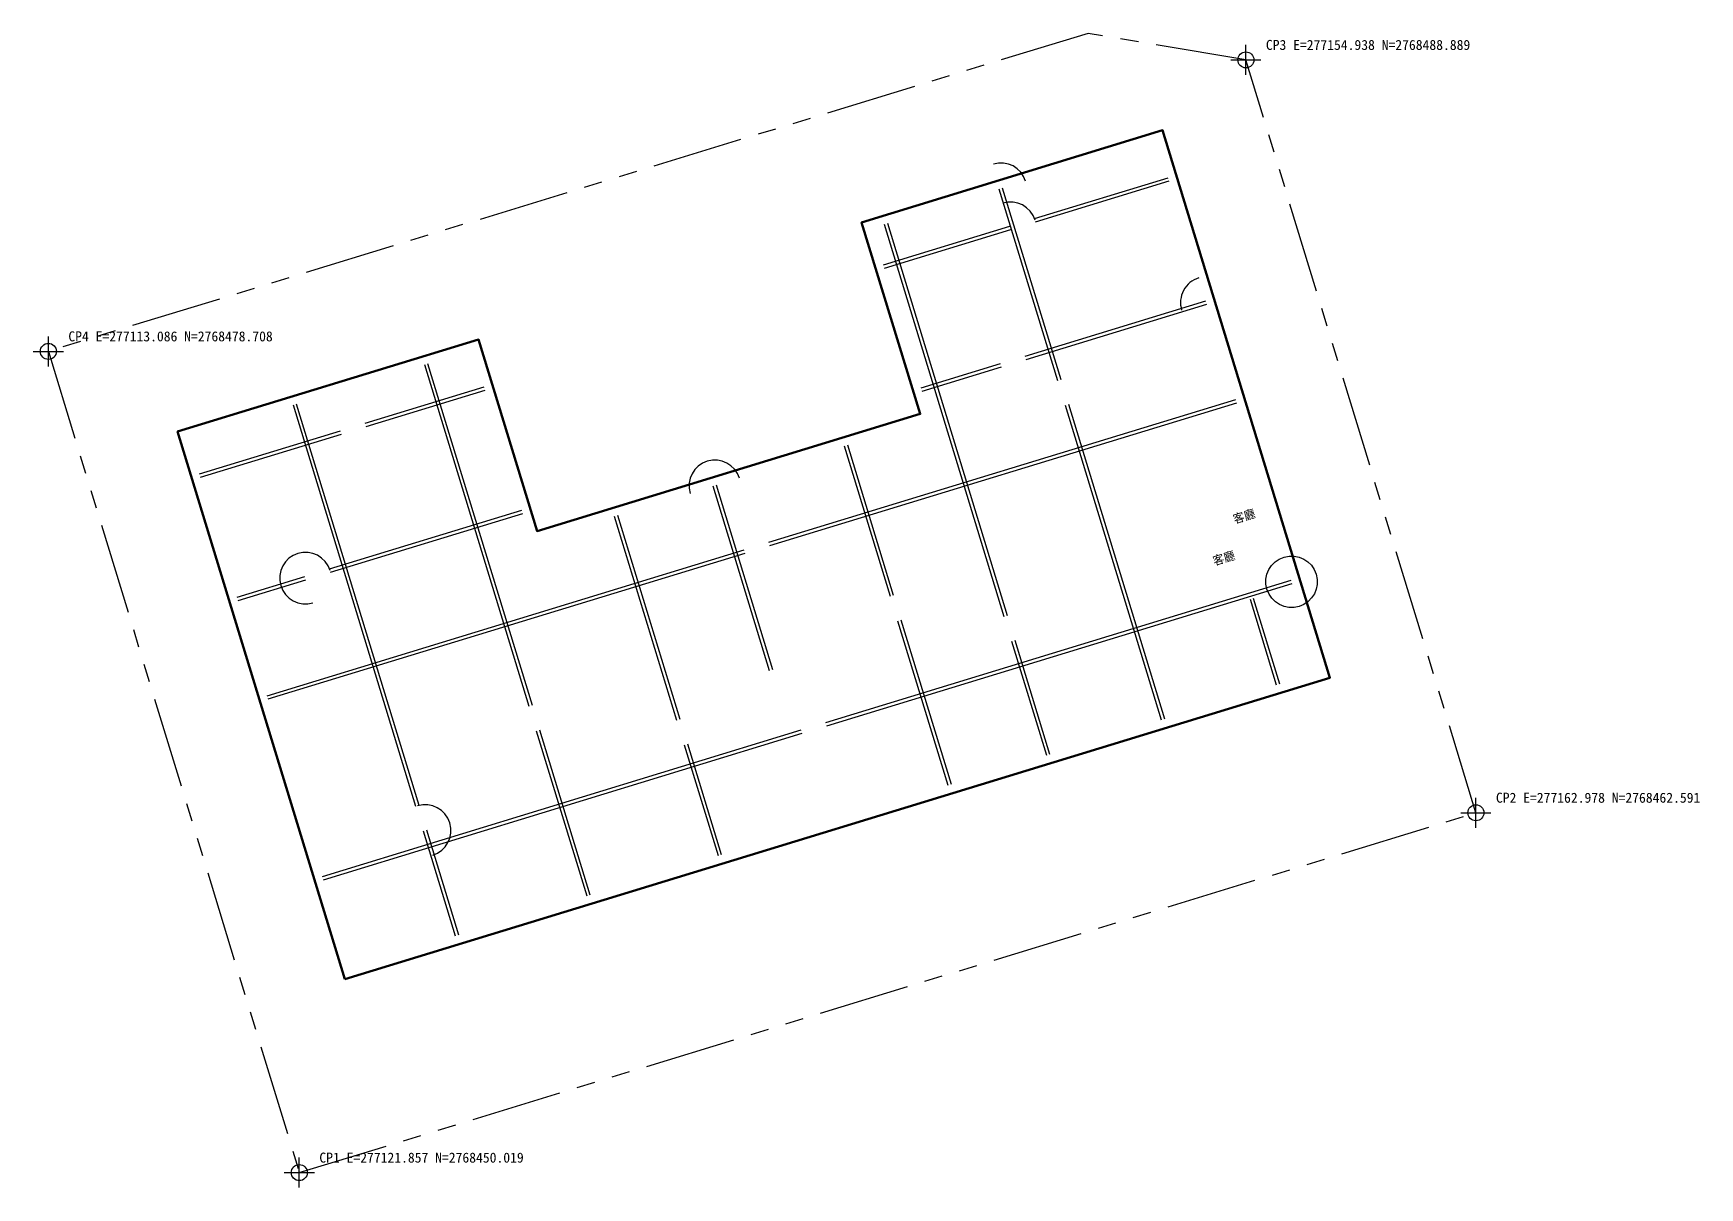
# Model space of a CAD drawing. Header units: metres. Extents: x 277112.6 to 277170.8, y 2768449.5 to 2768489.8.
import ezdxf

# ---------------------------------------------------------------- set-up
doc = ezdxf.new("R2010")
doc.units = ezdxf.units.M
doc.linetypes.add('PHANTOM', pattern=[6.35, 3.175, -0.635, 0.635, -0.635, 0.635, -0.635])
for name, color, linetype in [('A-DOOR', 4, 'Continuous'), ('A-TEXT', 7, 'Continuous'), ('A-WALL-INT', 3, 'Continuous'), ('C-CTRL', 6, 'Continuous'), ('C-PROP', 6, 'Continuous')]:
    doc.layers.add(name, color=color, linetype=linetype)
doc.layers.add('A-WALL', color=7, linetype='Continuous', lineweight=50)

msp = doc.modelspace()

# ---------------------------------------------------------------- linework, layer by layer
at = {"layer": 'A-DOOR'}
for centre, start, end in [((277146.379, 2768484.39), 17, 107), ((277146.709, 2768483.027), 17, 107), ((277153.555, 2768480.415), 107, 197), ((277126.297, 2768478.251), 197, 197), ((277136.377, 2768474.012), 17, 197), ((277122.07, 2768470.789), 17, 287), ((277156.537, 2768470.66), 17, 377), ((277146.817, 2768468.594), 287, 287), ((277126.255, 2768461.97), 287, 107)]:
    msp.add_arc(centre, 0.9, start, end, dxfattribs=at)
at = {"layer": 'A-WALL'}
msp.add_lwpolyline([(277123.45, 2768456.78), (277157.877, 2768467.305), (277152.03, 2768486.431), (277141.51, 2768483.215), (277143.557, 2768476.521), (277130.169, 2768472.428), (277128.122, 2768479.122), (277117.603, 2768475.906)], close=True, dxfattribs=at)
at = {"layer": 'A-WALL-INT'}
for p, q in [((277147.552, 2768483.348), (277152.222, 2768484.775)), ((277148.37, 2768477.676), (277146.322, 2768484.373)), ((277148.484, 2768477.711), (277146.437, 2768484.408)), ((277147.588, 2768483.233), (277152.257, 2768484.661)), ((277142.277, 2768481.735), (277146.692, 2768483.085)), ((277146.496, 2768469.437), (277142.306, 2768483.145)), ((277146.611, 2768469.472), (277142.42, 2768483.18)), ((277142.312, 2768481.62), (277146.727, 2768482.97)), ((277147.228, 2768478.543), (277153.538, 2768480.472)), ((277147.263, 2768478.428), (277153.573, 2768480.357)), ((277129.889, 2768466.297), (277126.24, 2768478.233)), ((277130.003, 2768466.332), (277126.354, 2768478.268)), ((277143.592, 2768477.431), (277146.367, 2768478.28)), ((277143.627, 2768477.317), (277146.403, 2768478.165)), ((277124.16, 2768476.196), (277128.315, 2768477.466)), ((277124.195, 2768476.081), (277128.35, 2768477.351)), ((277125.935, 2768462.813), (277121.649, 2768476.83)), ((277126.049, 2768462.848), (277121.764, 2768476.865)), ((277138.268, 2768472.039), (277154.59, 2768477.029)), ((277138.303, 2768471.924), (277154.625, 2768476.915)), ((277151.994, 2768465.82), (277148.633, 2768476.815)), ((277152.109, 2768465.856), (277148.747, 2768476.85)), ((277118.369, 2768474.425), (277123.3, 2768475.933)), ((277118.404, 2768474.311), (277123.335, 2768475.818)), ((277142.515, 2768470.148), (277140.909, 2768475.398)), ((277142.629, 2768470.183), (277141.024, 2768475.433)), ((277138.292, 2768467.544), (277136.319, 2768473.995)), ((277138.406, 2768467.579), (277136.434, 2768474.03)), ((277122.913, 2768471.109), (277129.63, 2768473.163)), ((277122.948, 2768470.994), (277129.665, 2768473.048)), ((277135.056, 2768465.815), (277132.877, 2768472.942)), ((277135.17, 2768465.85), (277132.991, 2768472.977)), ((277120.737, 2768466.679), (277137.407, 2768471.776)), ((277120.772, 2768466.565), (277137.443, 2768471.661)), ((277119.685, 2768470.122), (277122.052, 2768470.846)), ((277119.72, 2768470.007), (277122.088, 2768470.731)), ((277140.259, 2768465.746), (277156.52, 2768470.718)), ((277140.294, 2768465.632), (277156.555, 2768470.603)), ((277156.011, 2768467.048), (277155.095, 2768470.044)), ((277156.125, 2768467.084), (277155.21, 2768470.079)), ((277144.535, 2768463.54), (277142.778, 2768469.287)), ((277144.65, 2768463.575), (277142.892, 2768469.322)), ((277147.978, 2768464.593), (277146.76, 2768468.576)), ((277148.092, 2768464.628), (277146.874, 2768468.612)), ((277122.667, 2768460.368), (277139.398, 2768465.483)), ((277122.702, 2768460.253), (277139.433, 2768465.368)), ((277131.912, 2768459.681), (277130.152, 2768465.437)), ((277132.026, 2768459.716), (277130.267, 2768465.472)), ((277136.617, 2768461.119), (277135.433, 2768464.989)), ((277136.502, 2768461.084), (277135.319, 2768464.954)), ((277127.321, 2768458.277), (277126.198, 2768461.952)), ((277127.436, 2768458.312), (277126.313, 2768461.987))]:
    msp.add_line(p, q, dxfattribs=at)
at = {"layer": 'C-CTRL'}
for p, q in [((277154.413, 2768488.889), (277155.463, 2768488.889)), ((277154.938, 2768488.364), (277154.938, 2768489.414)), ((277113.086, 2768478.183), (277113.086, 2768479.233)), ((277112.561, 2768478.708), (277113.611, 2768478.708)), ((277162.978, 2768462.066), (277162.978, 2768463.116)), ((277162.453, 2768462.591), (277163.503, 2768462.591)), ((277121.857, 2768449.494), (277121.857, 2768450.544)), ((277121.332, 2768450.019), (277122.382, 2768450.019))]:
    msp.add_line(p, q, dxfattribs=at)
for centre in [(277154.938, 2768488.889), (277113.086, 2768478.708), (277162.978, 2768462.591), (277121.857, 2768450.019)]:
    msp.add_circle(centre, 0.28, dxfattribs=at)
at = {"layer": 'C-PROP', "linetype": 'PHANTOM'}
msp.add_lwpolyline([(277121.857, 2768450.019), (277162.978, 2768462.591), (277154.938, 2768488.889), (277149.426, 2768489.818), (277113.086, 2768478.708)], close=True, dxfattribs=at)

# ---------------------------------------------------------------- texts
at = {"layer": 'A-TEXT'}
for p in [(277154.549, 2768472.688), (277153.84, 2768471.227)]:
    msp.add_text('客廳', height=0.3, rotation=17, dxfattribs=at).set_placement(p)
at = {"layer": 'C-CTRL'}
for s, p in [('CP3 E=277154.938 N=2768488.889', (277155.638, 2768489.239)), ('CP4 E=277113.086 N=2768478.708', (277113.786, 2768479.058)), ('CP2 E=277162.978 N=2768462.591', (277163.678, 2768462.941)), ('CP1 E=277121.857 N=2768450.019', (277122.557, 2768450.369))]:
    msp.add_text(s, height=0.35, dxfattribs=at).set_placement(p)

doc.saveas('drawing.dxf')
